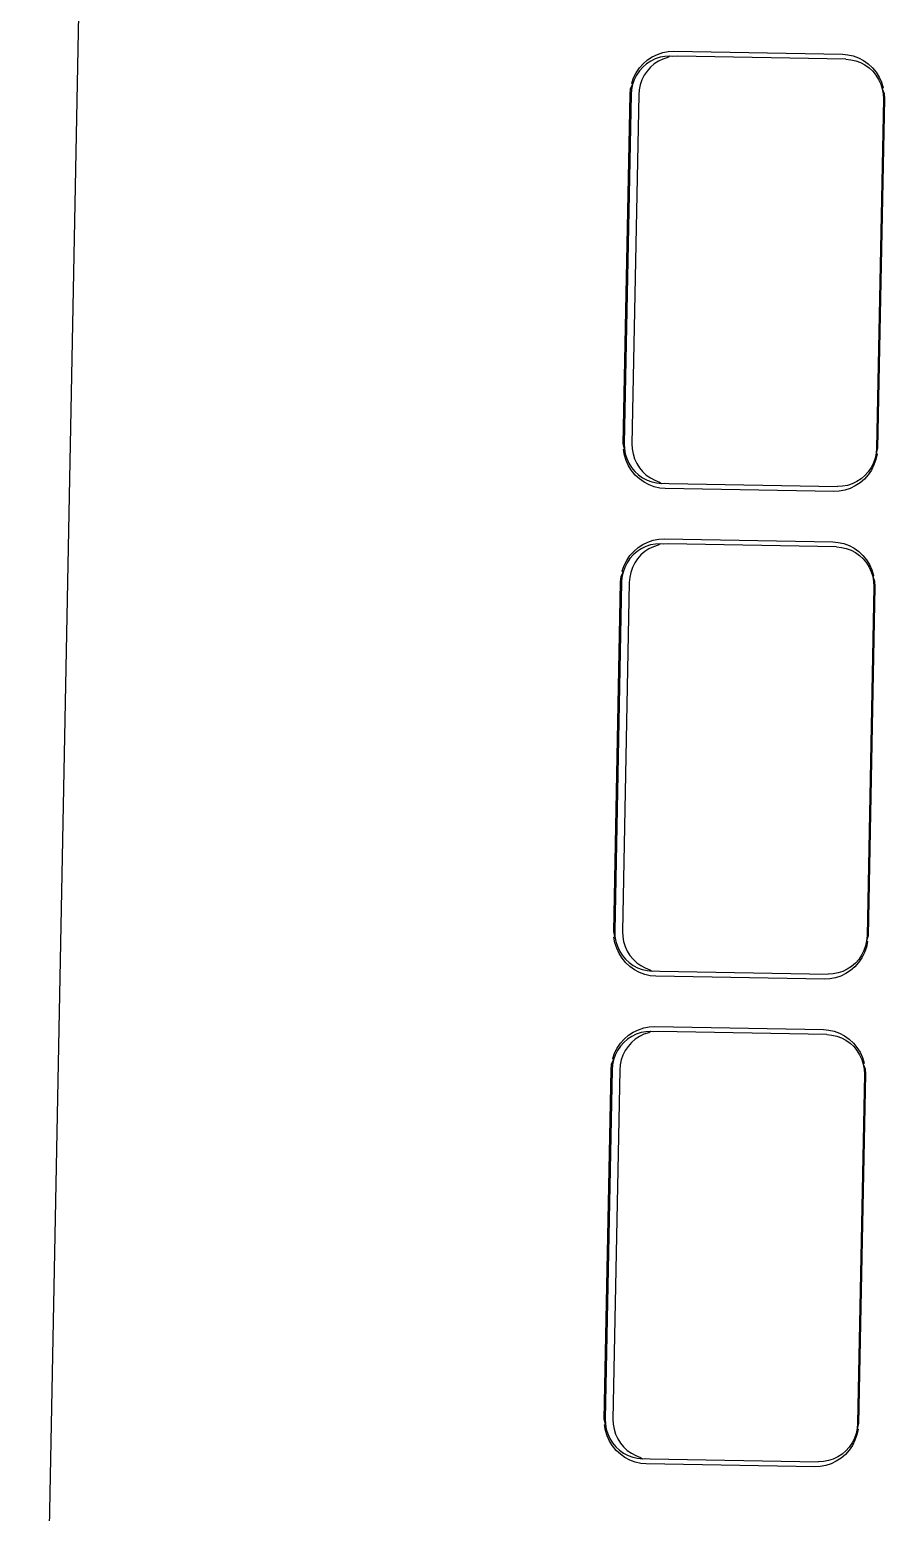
# Model space of a CAD drawing. Header units: millimetres. Extents: x 44692 to 172587, y -26854 to 14445.
# Drawn here: x 148764 to 148794.3, y -15520.9 to -15468.4 of the extents above; entities that cross this region are included whole.
import ezdxf

# ---------------------------------------------------------------- set-up
doc = ezdxf.new("R2010")
doc.units = ezdxf.units.MM
doc.header["$LTSCALE"] = 100
doc.layers.add('Muebles', color=112, linetype='Continuous')

msp = doc.modelspace()

# ---------------------------------------------------------------- linework, layer by layer
at = {"layer": 'Muebles'}
for p, q in [((148768.812, -15310.04), (148764.006, -15556.603)), ((148786.069, -15469.337), (148786.25, -15469.25)), ((148786.25, -15469.25), (148786.44, -15469.188)), ((148786.44, -15469.188), (148786.636, -15469.151)), ((148786.636, -15469.151), (148786.829, -15469.142)), ((148786.829, -15469.142), (148792.806, -15469.247)), ((148792.806, -15469.247), (148792.999, -15469.263)), ((148785.5, -15469.9), (148785.614, -15469.732)), ((148785.731, -15469.703), (148785.612, -15469.838)), ((148785.614, -15469.732), (148785.749, -15469.58)), ((148785.867, -15469.586), (148785.731, -15469.703)), ((148785.749, -15469.58), (148785.901, -15469.448)), ((148786.016, -15469.488), (148785.867, -15469.586)), ((148786.004, -15469.708), (148785.885, -15469.842)), ((148785.901, -15469.448), (148786.069, -15469.337)), ((148786.14, -15469.591), (148786.004, -15469.708)), ((148786.176, -15469.41), (148786.016, -15469.488)), ((148786.289, -15469.493), (148786.14, -15469.591)), ((148786.344, -15469.355), (148786.176, -15469.41)), ((148786.449, -15469.415), (148786.289, -15469.493)), ((148786.518, -15469.323), (148786.344, -15469.355)), ((148786.617, -15469.36), (148786.449, -15469.415)), ((148786.695, -15469.314), (148786.518, -15469.323)), ((148786.695, -15469.314), (148786.617, -15469.36)), ((148786.791, -15469.328), (148786.695, -15469.314)), ((148786.968, -15469.319), (148786.791, -15469.328)), ((148792.933, -15469.424), (148786.968, -15469.319)), ((148792.933, -15469.424), (148793.109, -15469.439)), ((148792.999, -15469.263), (148793.193, -15469.307)), ((148793.109, -15469.439), (148793.282, -15469.477)), ((148793.193, -15469.307), (148793.381, -15469.376)), ((148793.282, -15469.477), (148793.448, -15469.539)), ((148793.381, -15469.376), (148793.558, -15469.469)), ((148793.448, -15469.539), (148793.605, -15469.622)), ((148793.558, -15469.469), (148793.721, -15469.586)), ((148793.605, -15469.622), (148793.75, -15469.725)), ((148793.721, -15469.586), (148793.868, -15469.723)), ((148793.75, -15469.725), (148793.881, -15469.847)), ((148793.868, -15469.723), (148793.997, -15469.88)), ((148785.341, -15470.274), (148785.409, -15470.082)), ((148785.369, -15470.319), (148785.341, -15470.274)), ((148785.43, -15470.148), (148785.369, -15470.319)), ((148785.409, -15470.082), (148785.5, -15469.9)), ((148785.511, -15469.987), (148785.43, -15470.148)), ((148785.612, -15469.838), (148785.511, -15469.987)), ((148785.703, -15470.153), (148785.642, -15470.324)), ((148785.784, -15469.992), (148785.703, -15470.153)), ((148785.885, -15469.842), (148785.784, -15469.992)), ((148793.881, -15469.847), (148793.995, -15469.986)), ((148793.995, -15469.986), (148794.09, -15470.138)), ((148793.997, -15469.88), (148794.104, -15470.052)), ((148794.09, -15470.138), (148794.165, -15470.302)), ((148794.104, -15470.052), (148794.189, -15470.237)), ((148794.165, -15470.302), (148794.219, -15470.475)), ((148794.189, -15470.237), (148794.249, -15470.431)), ((148785.04, -15483.046), (148785.281, -15470.673)), ((148785.316, -15470.677), (148785.075, -15483.039)), ((148785.281, -15470.673), (148785.298, -15470.474)), ((148785.298, -15470.474), (148785.369, -15470.319)), ((148785.331, -15470.496), (148785.316, -15470.677)), ((148785.369, -15470.319), (148785.331, -15470.496)), ((148785.589, -15470.682), (148785.348, -15483.043)), ((148785.604, -15470.501), (148785.589, -15470.682)), ((148785.642, -15470.324), (148785.604, -15470.501)), ((148794.258, -15470.835), (148794.017, -15483.196)), ((148794.293, -15470.831), (148794.052, -15483.205)), ((148794.249, -15470.431), (148794.219, -15470.475)), ((148794.219, -15470.475), (148794.25, -15470.654)), ((148794.219, -15470.475), (148794.284, -15470.633)), ((148794.25, -15470.654), (148794.258, -15470.835)), ((148794.284, -15470.633), (148794.293, -15470.831)), ((148785.083, -15483.22), (148785.04, -15483.046)), ((148785.049, -15483.244), (148785.083, -15483.22)), ((148785.084, -15483.446), (148785.049, -15483.244)), ((148785.075, -15483.039), (148785.083, -15483.22)), ((148785.083, -15483.22), (148785.114, -15483.398)), ((148785.114, -15483.398), (148785.168, -15483.571)), ((148785.348, -15483.043), (148785.356, -15483.225)), ((148785.356, -15483.225), (148785.388, -15483.403)), ((148785.388, -15483.403), (148785.441, -15483.576)), ((148794.002, -15483.377), (148793.964, -15483.554)), ((148794.035, -15483.403), (148793.992, -15483.603)), ((148794.017, -15483.196), (148794.002, -15483.377)), ((148794.052, -15483.205), (148794.002, -15483.377)), ((148794.002, -15483.377), (148794.035, -15483.403)), ((148785.144, -15483.641), (148785.084, -15483.446)), ((148785.229, -15483.826), (148785.144, -15483.641)), ((148785.168, -15483.571), (148785.243, -15483.735)), ((148785.336, -15483.998), (148785.229, -15483.826)), ((148785.243, -15483.735), (148785.338, -15483.888)), ((148785.338, -15483.888), (148785.452, -15484.026)), ((148785.441, -15483.576), (148785.516, -15483.74)), ((148785.516, -15483.74), (148785.611, -15483.893)), ((148785.611, -15483.893), (148785.725, -15484.031)), ((148793.822, -15483.887), (148793.721, -15484.036)), ((148793.904, -15483.725), (148793.822, -15483.887)), ((148793.925, -15483.795), (148793.833, -15483.977)), ((148793.964, -15483.554), (148793.904, -15483.725)), ((148793.992, -15483.603), (148793.925, -15483.795)), ((148785.465, -15484.154), (148785.336, -15483.998)), ((148785.452, -15484.026), (148785.583, -15484.148)), ((148785.612, -15484.291), (148785.465, -15484.154)), ((148785.583, -15484.148), (148785.728, -15484.252)), ((148785.776, -15484.408), (148785.612, -15484.291)), ((148785.725, -15484.031), (148785.856, -15484.153)), ((148785.728, -15484.252), (148785.885, -15484.335)), ((148785.953, -15484.501), (148785.776, -15484.408)), ((148785.856, -15484.153), (148786.001, -15484.256)), ((148785.885, -15484.335), (148786.051, -15484.396)), ((148786.001, -15484.256), (148786.158, -15484.339)), ((148786.051, -15484.396), (148786.224, -15484.434)), ((148786.158, -15484.339), (148786.324, -15484.401)), ((148786.224, -15484.434), (148786.4, -15484.449)), ((148786.324, -15484.401), (148786.4, -15484.449)), ((148786.4, -15484.449), (148786.497, -15484.439)), ((148786.497, -15484.439), (148786.673, -15484.454)), ((148786.673, -15484.454), (148792.638, -15484.559)), ((148793.157, -15484.463), (148792.989, -15484.518)), ((148793.318, -15484.385), (148793.157, -15484.463)), ((148793.432, -15484.429), (148793.264, -15484.54)), ((148793.467, -15484.287), (148793.318, -15484.385)), ((148793.584, -15484.297), (148793.432, -15484.429)), ((148793.602, -15484.17), (148793.467, -15484.287)), ((148793.719, -15484.145), (148793.584, -15484.297)), ((148793.721, -15484.036), (148793.602, -15484.17)), ((148793.833, -15483.977), (148793.719, -15484.145)), ((148786.14, -15484.57), (148785.953, -15484.501)), ((148786.335, -15484.614), (148786.14, -15484.57)), ((148786.528, -15484.63), (148786.335, -15484.614)), ((148792.504, -15484.736), (148786.528, -15484.63)), ((148792.697, -15484.726), (148792.504, -15484.736)), ((148792.815, -15484.551), (148792.638, -15484.559)), ((148792.893, -15484.69), (148792.697, -15484.726)), ((148792.989, -15484.518), (148792.815, -15484.551)), ((148793.083, -15484.627), (148792.893, -15484.69)), ((148793.264, -15484.54), (148793.083, -15484.627)), ((148785.733, -15486.614), (148785.913, -15486.526)), ((148785.913, -15486.526), (148786.103, -15486.464)), ((148786.103, -15486.464), (148786.299, -15486.427)), ((148786.358, -15486.59), (148786.182, -15486.599)), ((148786.358, -15486.59), (148786.281, -15486.636)), ((148786.299, -15486.427), (148786.493, -15486.418)), ((148786.455, -15486.604), (148786.358, -15486.59)), ((148786.493, -15486.418), (148792.469, -15486.523)), ((148792.469, -15486.523), (148792.662, -15486.54)), ((148792.662, -15486.54), (148792.857, -15486.583)), ((148792.857, -15486.583), (148793.044, -15486.652)), ((148785.164, -15487.176), (148785.278, -15487.008)), ((148785.275, -15487.114), (148785.174, -15487.263)), ((148785.395, -15486.979), (148785.275, -15487.114)), ((148785.278, -15487.008), (148785.412, -15486.856)), ((148785.53, -15486.862), (148785.395, -15486.979)), ((148785.412, -15486.856), (148785.565, -15486.724)), ((148785.548, -15487.119), (148785.447, -15487.268)), ((148785.679, -15486.764), (148785.53, -15486.862)), ((148785.668, -15486.984), (148785.548, -15487.119)), ((148785.565, -15486.724), (148785.733, -15486.614)), ((148785.803, -15486.867), (148785.668, -15486.984)), ((148785.839, -15486.686), (148785.679, -15486.764)), ((148785.952, -15486.769), (148785.803, -15486.867)), ((148786.008, -15486.631), (148785.839, -15486.686)), ((148786.112, -15486.691), (148785.952, -15486.769)), ((148786.182, -15486.599), (148786.008, -15486.631)), ((148786.281, -15486.636), (148786.112, -15486.691)), ((148786.631, -15486.595), (148786.455, -15486.604)), ((148792.596, -15486.7), (148786.631, -15486.595)), ((148792.596, -15486.7), (148792.773, -15486.715)), ((148792.773, -15486.715), (148792.945, -15486.753)), ((148792.945, -15486.753), (148793.112, -15486.815)), ((148793.044, -15486.652), (148793.221, -15486.746)), ((148793.112, -15486.815), (148793.269, -15486.898)), ((148793.221, -15486.746), (148793.384, -15486.862)), ((148793.269, -15486.898), (148793.414, -15487.001)), ((148793.384, -15486.862), (148793.532, -15487)), ((148793.414, -15487.001), (148793.544, -15487.123)), ((148793.532, -15487), (148793.66, -15487.156)), ((148784.961, -15487.751), (148785.033, -15487.595)), ((148785.033, -15487.595), (148784.995, -15487.772)), ((148785.004, -15487.551), (148785.072, -15487.358)), ((148785.033, -15487.595), (148785.004, -15487.551)), ((148785.093, -15487.424), (148785.033, -15487.595)), ((148785.072, -15487.358), (148785.164, -15487.176)), ((148785.174, -15487.263), (148785.093, -15487.424)), ((148785.306, -15487.6), (148785.268, -15487.777)), ((148785.366, -15487.429), (148785.306, -15487.6)), ((148785.447, -15487.268), (148785.366, -15487.429)), ((148793.544, -15487.123), (148793.658, -15487.262)), ((148793.658, -15487.262), (148793.754, -15487.414)), ((148793.66, -15487.156), (148793.767, -15487.328)), ((148793.754, -15487.414), (148793.829, -15487.578)), ((148793.767, -15487.328), (148793.852, -15487.513)), ((148793.829, -15487.578), (148793.882, -15487.751)), ((148793.852, -15487.513), (148793.912, -15487.708)), ((148784.703, -15500.322), (148784.945, -15487.949)), ((148784.98, -15487.953), (148784.739, -15500.315)), ((148784.945, -15487.949), (148784.961, -15487.751)), ((148784.995, -15487.772), (148784.98, -15487.953)), ((148785.253, -15487.958), (148785.012, -15500.319)), ((148785.268, -15487.777), (148785.253, -15487.958)), ((148793.921, -15488.111), (148793.68, -15500.472)), ((148793.956, -15488.108), (148793.715, -15500.481)), ((148793.912, -15487.708), (148793.882, -15487.751)), ((148793.882, -15487.751), (148793.913, -15487.93)), ((148793.882, -15487.751), (148793.947, -15487.909)), ((148793.913, -15487.93), (148793.921, -15488.111)), ((148793.947, -15487.909), (148793.956, -15488.108)), ((148784.747, -15500.496), (148784.703, -15500.322)), ((148784.712, -15500.521), (148784.747, -15500.496)), ((148784.747, -15500.722), (148784.712, -15500.521)), ((148784.739, -15500.315), (148784.747, -15500.496)), ((148784.747, -15500.496), (148784.778, -15500.674)), ((148784.808, -15500.917), (148784.747, -15500.722)), ((148784.778, -15500.674), (148784.831, -15500.847)), ((148785.012, -15500.319), (148785.02, -15500.501)), ((148785.02, -15500.501), (148785.051, -15500.679)), ((148785.051, -15500.679), (148785.104, -15500.852)), ((148793.665, -15500.653), (148793.627, -15500.83)), ((148793.698, -15500.679), (148793.656, -15500.879)), ((148793.68, -15500.472), (148793.665, -15500.653)), ((148793.715, -15500.481), (148793.665, -15500.653)), ((148793.665, -15500.653), (148793.698, -15500.679)), ((148784.892, -15501.102), (148784.808, -15500.917)), ((148784.831, -15500.847), (148784.906, -15501.011)), ((148785, -15501.274), (148784.892, -15501.102)), ((148784.906, -15501.011), (148785.002, -15501.164)), ((148785.128, -15501.43), (148785, -15501.274)), ((148785.002, -15501.164), (148785.115, -15501.302)), ((148785.104, -15500.852), (148785.179, -15501.016)), ((148785.179, -15501.016), (148785.275, -15501.169)), ((148785.275, -15501.169), (148785.388, -15501.307)), ((148793.496, -15501.254), (148793.382, -15501.422)), ((148793.486, -15501.163), (148793.384, -15501.312)), ((148793.567, -15501.001), (148793.486, -15501.163)), ((148793.588, -15501.072), (148793.496, -15501.254)), ((148793.627, -15500.83), (148793.567, -15501.001)), ((148793.656, -15500.879), (148793.588, -15501.072)), ((148785.115, -15501.302), (148785.246, -15501.424)), ((148785.275, -15501.567), (148785.128, -15501.43)), ((148785.246, -15501.424), (148785.391, -15501.528)), ((148785.439, -15501.684), (148785.275, -15501.567)), ((148785.388, -15501.307), (148785.519, -15501.429)), ((148785.391, -15501.528), (148785.548, -15501.611)), ((148785.616, -15501.778), (148785.439, -15501.684)), ((148785.519, -15501.429), (148785.664, -15501.532)), ((148785.548, -15501.611), (148785.714, -15501.672)), ((148785.803, -15501.847), (148785.616, -15501.778)), ((148785.664, -15501.532), (148785.821, -15501.615)), ((148785.714, -15501.672), (148785.887, -15501.71)), ((148785.821, -15501.615), (148785.987, -15501.677)), ((148785.887, -15501.71), (148786.063, -15501.725)), ((148785.987, -15501.677), (148786.063, -15501.725)), ((148786.063, -15501.725), (148786.16, -15501.715)), ((148786.16, -15501.715), (148786.336, -15501.73)), ((148786.336, -15501.73), (148792.301, -15501.835)), ((148792.478, -15501.827), (148792.301, -15501.835)), ((148792.652, -15501.794), (148792.478, -15501.827)), ((148792.821, -15501.739), (148792.652, -15501.794)), ((148792.927, -15501.816), (148792.747, -15501.903)), ((148792.981, -15501.662), (148792.821, -15501.739)), ((148793.095, -15501.705), (148792.927, -15501.816)), ((148793.13, -15501.563), (148792.981, -15501.662)), ((148793.248, -15501.573), (148793.095, -15501.705)), ((148793.265, -15501.446), (148793.13, -15501.563)), ((148793.382, -15501.422), (148793.248, -15501.573)), ((148793.384, -15501.312), (148793.265, -15501.446)), ((148785.998, -15501.89), (148785.803, -15501.847)), ((148786.191, -15501.906), (148785.998, -15501.89)), ((148792.167, -15502.012), (148786.191, -15501.906)), ((148792.36, -15502.002), (148792.167, -15502.012)), ((148792.557, -15501.966), (148792.36, -15502.002)), ((148792.747, -15501.903), (148792.557, -15501.966)), ((148785.228, -15504), (148785.396, -15503.89)), ((148785.396, -15503.89), (148785.576, -15503.803)), ((148785.671, -15503.907), (148785.502, -15503.962)), ((148785.576, -15503.803), (148785.766, -15503.74)), ((148785.845, -15503.875), (148785.671, -15503.907)), ((148785.766, -15503.74), (148785.962, -15503.704)), ((148785.944, -15503.912), (148785.775, -15503.967)), ((148786.022, -15503.866), (148785.845, -15503.875)), ((148786.022, -15503.866), (148785.944, -15503.912)), ((148785.962, -15503.704), (148786.156, -15503.694)), ((148786.118, -15503.88), (148786.022, -15503.866)), ((148786.295, -15503.871), (148786.118, -15503.88)), ((148786.156, -15503.694), (148792.132, -15503.8)), ((148792.26, -15503.976), (148786.295, -15503.871)), ((148792.132, -15503.8), (148792.325, -15503.816)), ((148792.325, -15503.816), (148792.52, -15503.859)), ((148792.52, -15503.859), (148792.707, -15503.928)), ((148784.735, -15504.634), (148784.827, -15504.452)), ((148784.827, -15504.452), (148784.941, -15504.284)), ((148784.939, -15504.39), (148784.837, -15504.539)), ((148785.058, -15504.255), (148784.939, -15504.39)), ((148784.941, -15504.284), (148785.075, -15504.133)), ((148785.193, -15504.138), (148785.058, -15504.255)), ((148785.075, -15504.133), (148785.228, -15504)), ((148785.212, -15504.395), (148785.111, -15504.544)), ((148785.342, -15504.04), (148785.193, -15504.138)), ((148785.331, -15504.26), (148785.212, -15504.395)), ((148785.466, -15504.143), (148785.331, -15504.26)), ((148785.502, -15503.962), (148785.342, -15504.04)), ((148785.615, -15504.045), (148785.466, -15504.143)), ((148785.775, -15503.967), (148785.615, -15504.045)), ((148792.26, -15503.976), (148792.436, -15503.991)), ((148792.436, -15503.991), (148792.609, -15504.03)), ((148792.609, -15504.03), (148792.775, -15504.091)), ((148792.707, -15503.928), (148792.884, -15504.022)), ((148792.775, -15504.091), (148792.932, -15504.174)), ((148792.884, -15504.022), (148793.048, -15504.138)), ((148792.932, -15504.174), (148793.077, -15504.277)), ((148793.048, -15504.138), (148793.195, -15504.276)), ((148793.077, -15504.277), (148793.208, -15504.399)), ((148793.195, -15504.276), (148793.323, -15504.432)), ((148793.208, -15504.399), (148793.321, -15504.538)), ((148793.323, -15504.432), (148793.431, -15504.604)), ((148784.624, -15505.027), (148784.696, -15504.871)), ((148784.696, -15504.871), (148784.658, -15505.048)), ((148784.667, -15504.827), (148784.735, -15504.634)), ((148784.696, -15504.871), (148784.667, -15504.827)), ((148784.756, -15504.7), (148784.696, -15504.871)), ((148784.837, -15504.539), (148784.756, -15504.7)), ((148784.969, -15504.876), (148784.931, -15505.053)), ((148785.029, -15504.705), (148784.969, -15504.876)), ((148785.111, -15504.544), (148785.029, -15504.705)), ((148793.321, -15504.538), (148793.417, -15504.69)), ((148793.417, -15504.69), (148793.492, -15504.854)), ((148793.431, -15504.604), (148793.515, -15504.789)), ((148793.492, -15504.854), (148793.545, -15505.027)), ((148793.515, -15504.789), (148793.576, -15504.984)), ((148784.367, -15517.598), (148784.608, -15505.225)), ((148784.643, -15505.229), (148784.402, -15517.591)), ((148784.608, -15505.225), (148784.624, -15505.027)), ((148784.658, -15505.048), (148784.643, -15505.229)), ((148784.916, -15505.234), (148784.675, -15517.595)), ((148784.931, -15505.053), (148784.916, -15505.234)), ((148793.584, -15505.387), (148793.343, -15517.748)), ((148793.619, -15505.384), (148793.378, -15517.757)), ((148793.576, -15504.984), (148793.545, -15505.027)), ((148793.545, -15505.027), (148793.576, -15505.206)), ((148793.545, -15505.027), (148793.611, -15505.185)), ((148793.576, -15505.206), (148793.584, -15505.387)), ((148793.611, -15505.185), (148793.619, -15505.384)), ((148784.41, -15517.772), (148784.367, -15517.598)), ((148784.376, -15517.797), (148784.41, -15517.772)), ((148784.411, -15517.998), (148784.376, -15517.797)), ((148784.402, -15517.591), (148784.41, -15517.772)), ((148784.41, -15517.772), (148784.441, -15517.95)), ((148784.471, -15518.193), (148784.411, -15517.998)), ((148784.441, -15517.95), (148784.494, -15518.123)), ((148784.675, -15517.595), (148784.683, -15517.777)), ((148784.683, -15517.777), (148784.714, -15517.955)), ((148784.714, -15517.955), (148784.768, -15518.128)), ((148793.29, -15518.107), (148793.23, -15518.277)), ((148793.328, -15517.929), (148793.29, -15518.107)), ((148793.362, -15517.955), (148793.319, -15518.155)), ((148793.343, -15517.748), (148793.328, -15517.929)), ((148793.378, -15517.757), (148793.328, -15517.929)), ((148793.328, -15517.929), (148793.362, -15517.955)), ((148784.555, -15518.378), (148784.471, -15518.193)), ((148784.494, -15518.123), (148784.569, -15518.287)), ((148784.663, -15518.55), (148784.555, -15518.378)), ((148784.569, -15518.287), (148784.665, -15518.44)), ((148784.791, -15518.706), (148784.663, -15518.55)), ((148784.665, -15518.44), (148784.779, -15518.578)), ((148784.768, -15518.128), (148784.843, -15518.292)), ((148784.779, -15518.578), (148784.909, -15518.7)), ((148784.843, -15518.292), (148784.938, -15518.445)), ((148784.938, -15518.445), (148785.052, -15518.583)), ((148785.052, -15518.583), (148785.182, -15518.705)), ((148793.048, -15518.588), (148792.928, -15518.722)), ((148793.159, -15518.53), (148793.045, -15518.698)), ((148793.149, -15518.439), (148793.048, -15518.588)), ((148793.23, -15518.277), (148793.149, -15518.439)), ((148793.251, -15518.348), (148793.159, -15518.53)), ((148793.319, -15518.155), (148793.251, -15518.348)), ((148784.939, -15518.844), (148784.791, -15518.706)), ((148784.909, -15518.7), (148785.054, -15518.804)), ((148785.102, -15518.96), (148784.939, -15518.844)), ((148785.054, -15518.804), (148785.211, -15518.887)), ((148785.279, -15519.054), (148785.102, -15518.96)), ((148785.182, -15518.705), (148785.327, -15518.808)), ((148785.211, -15518.887), (148785.378, -15518.948)), ((148785.466, -15519.123), (148785.279, -15519.054)), ((148785.327, -15518.808), (148785.484, -15518.892)), ((148785.378, -15518.948), (148785.55, -15518.986)), ((148785.661, -15519.166), (148785.466, -15519.123)), ((148785.484, -15518.892), (148785.651, -15518.953)), ((148785.55, -15518.986), (148785.727, -15519.001)), ((148785.651, -15518.953), (148785.727, -15519.001)), ((148785.727, -15519.001), (148785.823, -15518.991)), ((148785.823, -15518.991), (148786, -15519.006)), ((148786, -15519.006), (148791.965, -15519.111)), ((148792.141, -15519.103), (148791.965, -15519.111)), ((148792.315, -15519.07), (148792.141, -15519.103)), ((148792.484, -15519.015), (148792.315, -15519.07)), ((148792.59, -15519.092), (148792.41, -15519.18)), ((148792.644, -15518.938), (148792.484, -15519.015)), ((148792.758, -15518.982), (148792.59, -15519.092)), ((148792.793, -15518.839), (148792.644, -15518.938)), ((148792.911, -15518.849), (148792.758, -15518.982)), ((148792.928, -15518.722), (148792.793, -15518.839)), ((148793.045, -15518.698), (148792.911, -15518.849)), ((148785.854, -15519.183), (148785.661, -15519.166)), ((148791.83, -15519.288), (148785.854, -15519.183)), ((148792.024, -15519.278), (148791.83, -15519.288)), ((148792.22, -15519.242), (148792.024, -15519.278)), ((148792.41, -15519.18), (148792.22, -15519.242))]:
    msp.add_line(p, q, dxfattribs=at)

doc.saveas('drawing.dxf')
